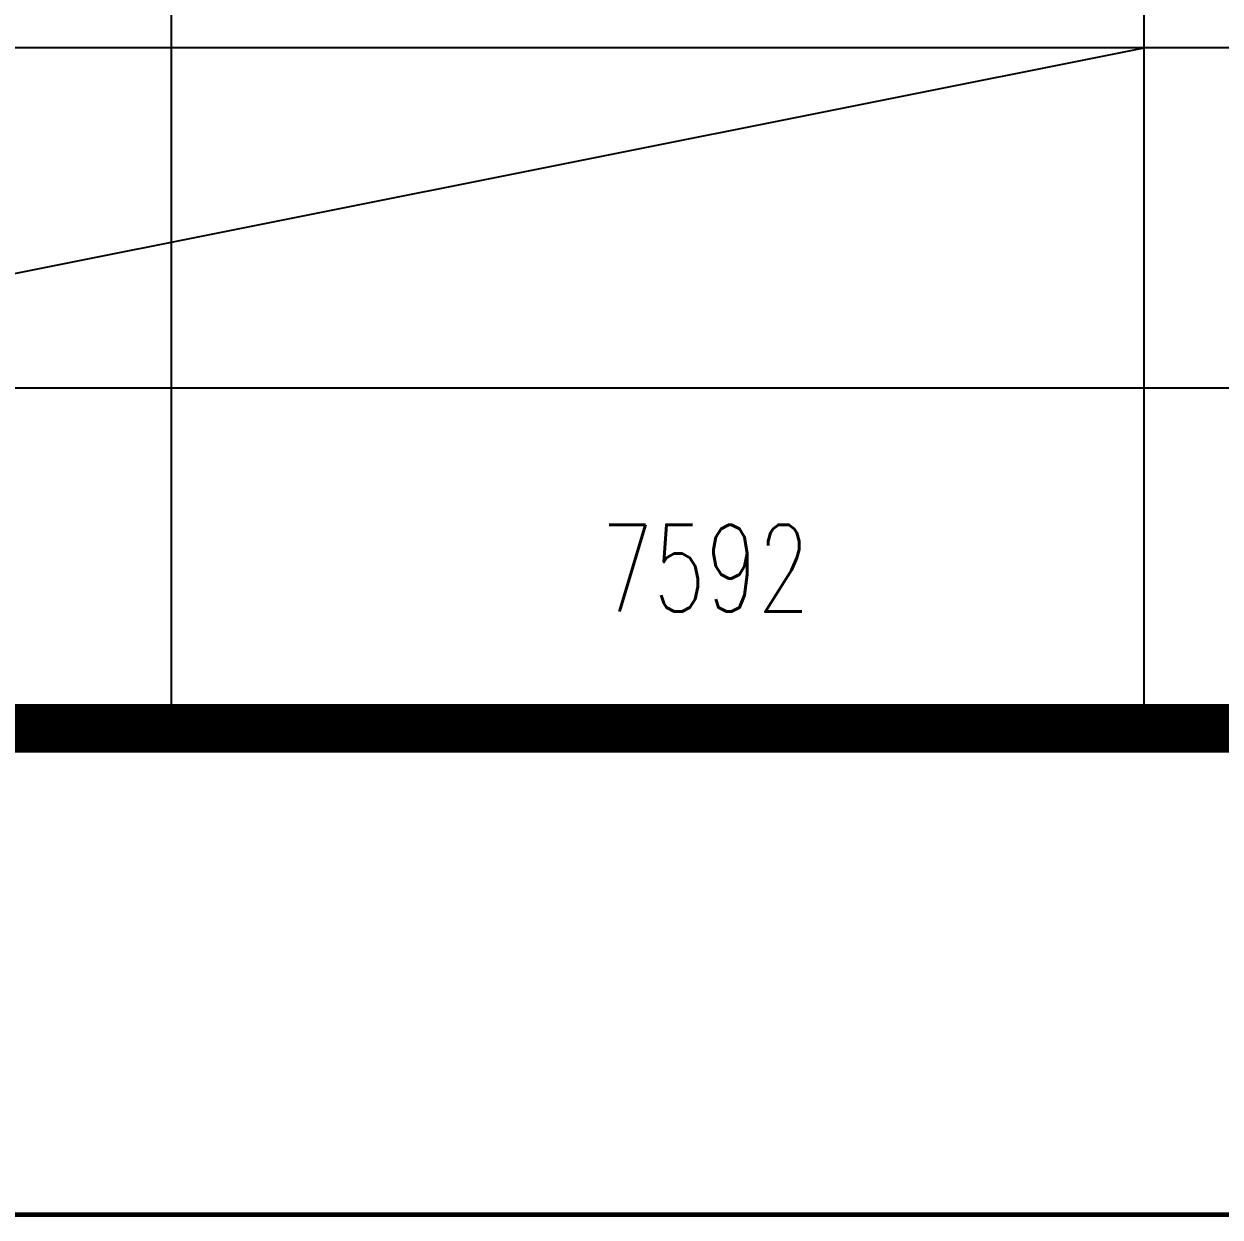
# Model space of a CAD drawing. Extents: x 93518 to 937116, y -359949 to 58022.
# Drawn here: x 752088 to 754548, y -122580 to -120126 of the extents above; entities that cross this region are included whole.
import ezdxf

# ---------------------------------------------------------------- set-up
doc = ezdxf.new("R2010")
doc.units = 0
doc.header["$LTSCALE"] = 1000
doc.header["$MEASUREMENT"] = 0
doc.layers.get('0').update_dxf_attribs({"linetype": 'CONTINUOUS'})
doc.layers.add('PUB_TEXT', color=7, linetype='CONTINUOUS')
doc.styles.add('HZ', font='geditxt.shx', dxfattribs={"width": 0.8, "bigfont": 'dxt.shx'})

# ---------------------------------------------------------------- blocks, each defined once
blk = doc.blocks.new('GEDI_WK_A1')
at = {"color": 3}
for points, const_width in [([(0, 0), (841, 0), (841, 594), (0, 594)], 0.1), ([(25, 10), (831, 10), (831, 584), (25, 584)], 1)]:
    blk.add_lwpolyline(points, close=True, dxfattribs=dict(at, const_width=const_width))

msp = doc.modelspace()

# ---------------------------------------------------------------- linework, layer by layer
at = {"color": 2}
for p, q in [((752391.4, -121574.9), (752391.4, -118774.9)), ((754391.4, -121574.9), (754391.4, -118774.9)), ((767891.4, -120174.9), (750891.4, -120174.9)), ((767891.4, -120874.9), (749891.4, -120874.9))]:
    msp.add_line(p, q, dxfattribs=at)
at = {"color": 1}
msp.add_line((750891.4, -120874.9), (754391.4, -120174.9), dxfattribs=at)
at = {"color": 7}
msp.add_line((767891.4, -121574.9), (749891.4, -121574.9), dxfattribs=at)

# ---------------------------------------------------------------- block references
at = {"xscale": 100, "yscale": 100, "zscale": 100}
msp.add_blockref('GEDI_WK_A1', (684791.4, -122574.9), dxfattribs=at)

# ---------------------------------------------------------------- texts
at = {"layer": 'PUB_TEXT', "style": 'HZ', "width": 0.7}
msp.add_text('7592', height=178.56, dxfattribs=at).set_placement((753275.3, -121334.5))

doc.saveas('drawing.dxf')
